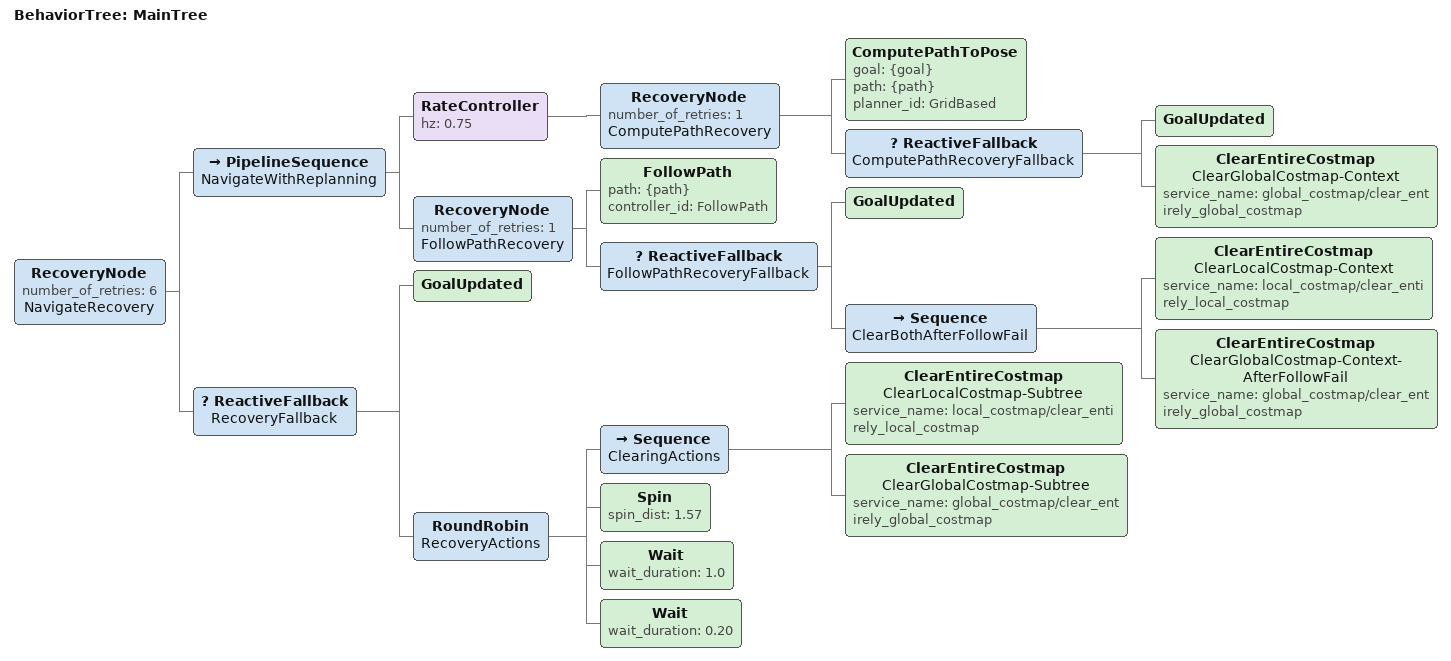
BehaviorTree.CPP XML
<root main_tree_to_execute="MainTree">
  <BehaviorTree ID="MainTree">
    <RecoveryNode number_of_retries="6" name="NavigateRecovery">
      <PipelineSequence name="NavigateWithReplanning">
        <!-- Slower replanning gives MPPI time to execute holonomic sidesteps. -->
        <RateController hz="0.75">
          <RecoveryNode number_of_retries="1" name="ComputePathRecovery">
            <ComputePathToPose goal="{goal}" path="{path}" planner_id="GridBased"/>
            <ReactiveFallback name="ComputePathRecoveryFallback">
              <GoalUpdated/>
              <ClearEntireCostmap
                name="ClearGlobalCostmap-Context"
                service_name="global_costmap/clear_entirely_global_costmap"/>
            </ReactiveFallback>
          </RecoveryNode>
        </RateController>

        <RecoveryNode number_of_retries="1" name="FollowPathRecovery">
          <FollowPath path="{path}" controller_id="FollowPath"/>
          <ReactiveFallback name="FollowPathRecoveryFallback">
            <GoalUpdated/>
            <Sequence name="ClearBothAfterFollowFail">
              <ClearEntireCostmap
                name="ClearLocalCostmap-Context"
                service_name="local_costmap/clear_entirely_local_costmap"/>
              <ClearEntireCostmap
                name="ClearGlobalCostmap-Context-AfterFollowFail"
                service_name="global_costmap/clear_entirely_global_costmap"/>
            </Sequence>
          </ReactiveFallback>
        </RecoveryNode>
      </PipelineSequence>

      <ReactiveFallback name="RecoveryFallback">
        <GoalUpdated/>
        <RoundRobin name="RecoveryActions">
          <Sequence name="ClearingActions">
            <ClearEntireCostmap
              name="ClearLocalCostmap-Subtree"
              service_name="local_costmap/clear_entirely_local_costmap"/>
            <ClearEntireCostmap
              name="ClearGlobalCostmap-Subtree"
              service_name="global_costmap/clear_entirely_global_costmap"/>
          </Sequence>
          <Spin spin_dist="1.57"/>
          <Wait wait_duration="1.0"/>
          <Wait wait_duration="0.20"/>
        </RoundRobin>
      </ReactiveFallback>
    </RecoveryNode>
  </BehaviorTree>
</root>
